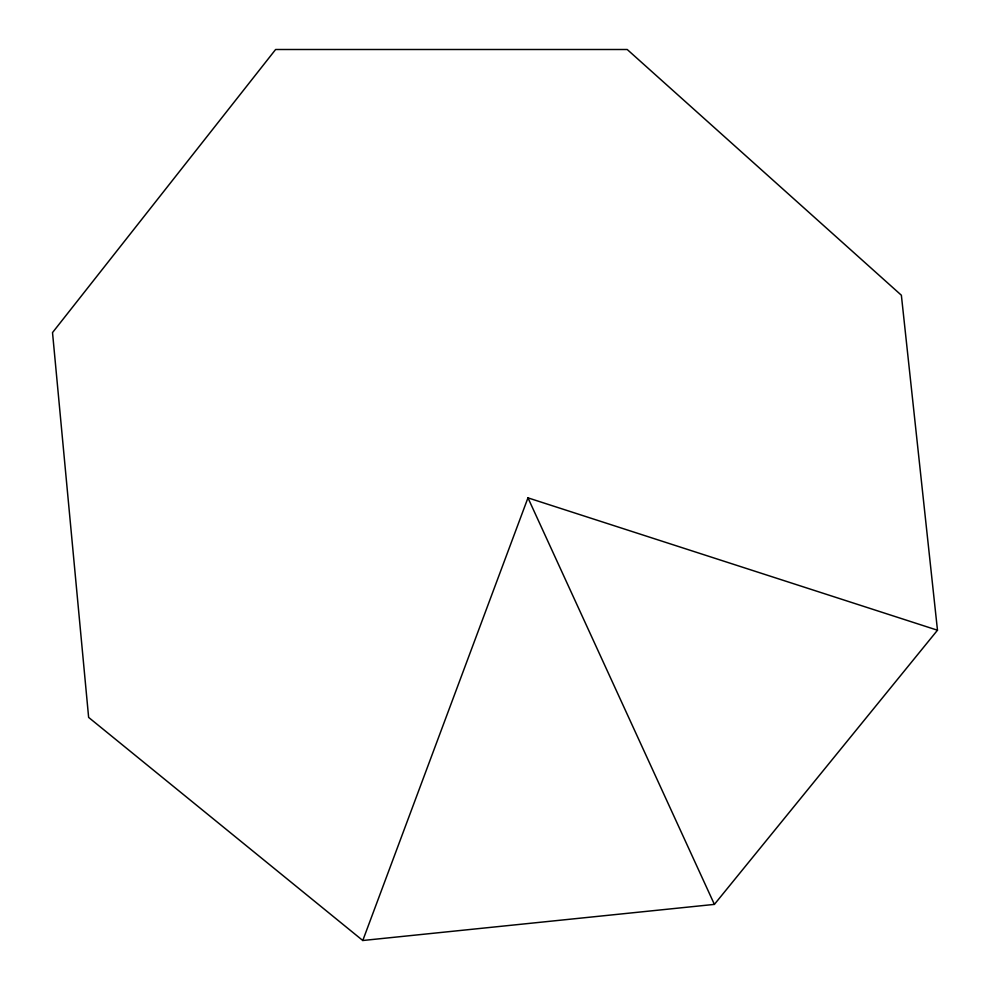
<?xml version="1.0" encoding="UTF-8"?>
<svg xmlns="http://www.w3.org/2000/svg" width="990" height="990" viewBox="0 0 990 990"><rect width="100%" height="100%" fill="white"/><g stroke="black" fill="none" stroke-linecap="round" stroke-linejoin="round"><path stroke-width="1.49" d="M362.786 940.5L527.967 497.859L937.481 630.222L714.396 904.39L362.786 940.5L88.63 717.404L52.52 332.578L275.616 49.5L627.215 49.5L901.37 295.23L937.481 630.222M527.967 497.859L714.396 904.39"/></g></svg>
